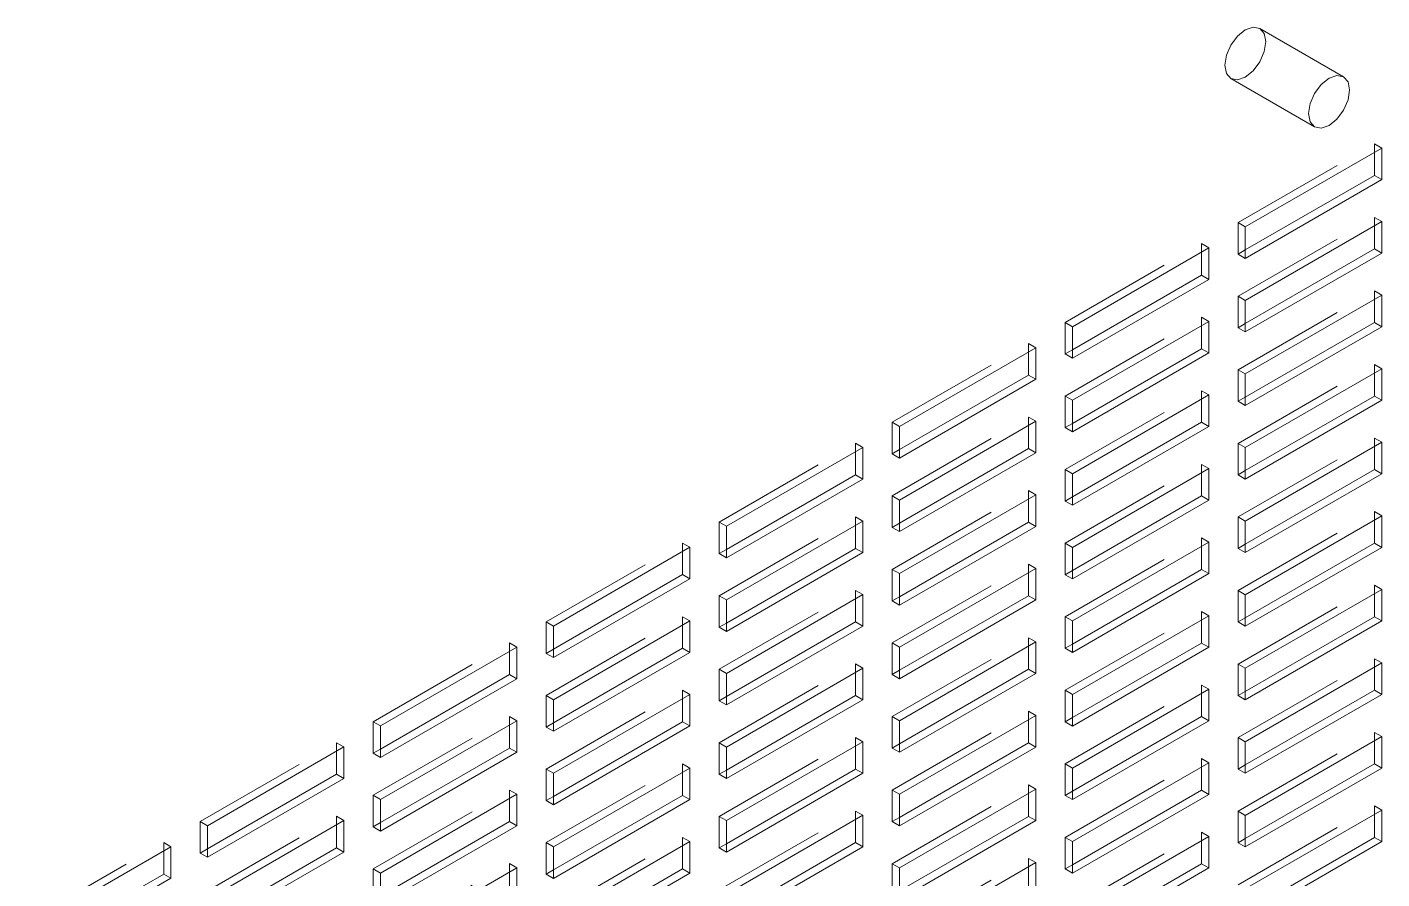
# Model space of a CAD drawing. Header units: millimetres. Extents: x 1 to 4201, y 2 to 2972.
# Drawn here: x 3214.6 to 3364.9, y 1667.2 to 1761.7 of the extents above; entities that cross this region are included whole.
import ezdxf

# ---------------------------------------------------------------- set-up
doc = ezdxf.new("R2010")
doc.units = ezdxf.units.MM
doc.header["$LTSCALE"] = 10
doc.linetypes.add('HIDDEN', pattern=[1.905, 1.27, -0.635])

msp = doc.modelspace()

# ---------------------------------------------------------------- linework, layer by layer
at = {"color": 7, "linetype": 'Continuous', "lineweight": 15}
for p, q in [((3360.663, 1756.217), (3351.369, 1761.582)), ((3348.155, 1756.015), (3357.449, 1750.65)), ((3349.762, 1739.552), (3364.915, 1748.299)), ((3364.915, 1748.299), (3364.915, 1744.799)), ((3364.106, 1747.832), (3364.106, 1745.266)), ((3364.106, 1745.266), (3349.762, 1736.985)), ((3364.915, 1744.799), (3364.106, 1745.266)), ((3364.915, 1744.799), (3349.762, 1736.052)), ((3349.762, 1731.386), (3364.915, 1740.134)), ((3349.762, 1736.052), (3349.762, 1739.552)), ((3364.106, 1739.667), (3364.106, 1737.101)), ((3364.915, 1740.134), (3364.915, 1736.634)), ((3330.569, 1728.472), (3345.722, 1737.219)), ((3344.913, 1736.753), (3344.913, 1734.186)), ((3345.722, 1737.219), (3345.722, 1733.72)), ((3364.106, 1737.101), (3349.762, 1728.82)), ((3364.915, 1736.634), (3349.762, 1727.887)), ((3364.915, 1736.634), (3364.106, 1737.101)), ((3344.913, 1734.186), (3330.569, 1725.905)), ((3345.722, 1733.72), (3330.569, 1724.972)), ((3345.722, 1733.72), (3344.913, 1734.186)), ((3349.762, 1723.221), (3364.915, 1731.968)), ((3364.915, 1731.968), (3364.915, 1728.469)), ((3349.762, 1727.887), (3349.762, 1731.386)), ((3364.106, 1731.502), (3364.106, 1728.935)), ((3330.569, 1720.306), (3345.722, 1729.054)), ((3344.913, 1728.587), (3344.913, 1726.021)), ((3345.722, 1729.054), (3345.722, 1725.554)), ((3364.106, 1728.935), (3349.762, 1720.654)), ((3364.915, 1728.469), (3364.106, 1728.935)), ((3330.569, 1724.972), (3330.569, 1728.472)), ((3364.915, 1728.469), (3349.762, 1719.721)), ((3311.376, 1717.392), (3326.529, 1726.139)), ((3325.721, 1725.673), (3325.721, 1723.106)), ((3326.529, 1726.139), (3326.529, 1722.64)), ((3344.913, 1726.021), (3330.569, 1717.74)), ((3345.722, 1725.554), (3344.913, 1726.021)), ((3345.722, 1725.554), (3330.569, 1716.807)), ((3325.721, 1723.106), (3311.376, 1714.826)), ((3326.529, 1722.64), (3311.376, 1713.893)), ((3326.529, 1722.64), (3325.721, 1723.106)), ((3349.762, 1715.055), (3364.915, 1723.803)), ((3349.762, 1719.721), (3349.762, 1723.221)), ((3364.106, 1723.336), (3364.106, 1720.77)), ((3364.915, 1723.803), (3364.915, 1720.303)), ((3330.569, 1712.141), (3345.722, 1720.888)), ((3330.569, 1716.807), (3330.569, 1720.306)), ((3344.913, 1720.422), (3344.913, 1717.855)), ((3345.722, 1720.888), (3345.722, 1717.389)), ((3364.106, 1720.77), (3349.762, 1712.489)), ((3364.915, 1720.303), (3349.762, 1711.556)), ((3364.915, 1720.303), (3364.106, 1720.77)), ((3311.376, 1709.227), (3326.529, 1717.974)), ((3311.376, 1713.893), (3311.376, 1717.392)), ((3325.721, 1717.507), (3325.721, 1714.941)), ((3326.529, 1717.974), (3326.529, 1714.474)), ((3344.913, 1717.855), (3330.569, 1709.575)), ((3345.722, 1717.389), (3330.569, 1708.642)), ((3345.722, 1717.389), (3344.913, 1717.855)), ((3292.184, 1706.312), (3307.336, 1715.059)), ((3307.336, 1715.059), (3307.336, 1711.56)), ((3349.762, 1706.89), (3364.915, 1715.637)), ((3349.762, 1711.556), (3349.762, 1715.055)), ((3364.106, 1715.171), (3364.106, 1712.604)), ((3364.915, 1715.637), (3364.915, 1712.138)), ((3306.528, 1714.593), (3306.528, 1712.027)), ((3325.721, 1714.941), (3311.376, 1706.66)), ((3326.529, 1714.474), (3311.376, 1705.727)), ((3326.529, 1714.474), (3325.721, 1714.941)), ((3330.569, 1703.976), (3345.722, 1712.723)), ((3330.569, 1708.642), (3330.569, 1712.141)), ((3344.913, 1712.256), (3344.913, 1709.69)), ((3345.722, 1712.723), (3345.722, 1709.223)), ((3364.106, 1712.604), (3349.762, 1704.324)), ((3364.915, 1712.138), (3349.762, 1703.391)), ((3364.915, 1712.138), (3364.106, 1712.604)), ((3306.528, 1712.027), (3292.184, 1703.746)), ((3307.336, 1711.56), (3292.184, 1702.813)), ((3307.336, 1711.56), (3306.528, 1712.027)), ((3311.376, 1701.061), (3326.529, 1709.808)), ((3311.376, 1705.727), (3311.376, 1709.227)), ((3325.721, 1709.342), (3325.721, 1706.776)), ((3326.529, 1709.808), (3326.529, 1706.309)), ((3344.913, 1709.69), (3330.569, 1701.409)), ((3345.722, 1709.223), (3330.569, 1700.476)), ((3345.722, 1709.223), (3344.913, 1709.69)), ((3292.184, 1698.147), (3307.336, 1706.894)), ((3292.184, 1702.813), (3292.184, 1706.312)), ((3306.528, 1706.428), (3306.528, 1703.861)), ((3307.336, 1706.894), (3307.336, 1703.395)), ((3325.721, 1706.776), (3311.376, 1698.495)), ((3326.529, 1706.309), (3311.376, 1697.562)), ((3326.529, 1706.309), (3325.721, 1706.776)), ((3349.762, 1698.725), (3364.915, 1707.472)), ((3349.762, 1703.391), (3349.762, 1706.89)), ((3364.106, 1707.005), (3364.106, 1704.439)), ((3364.915, 1707.472), (3364.915, 1703.972)), ((3330.569, 1695.81), (3345.722, 1704.557)), ((3345.722, 1704.557), (3345.722, 1701.058)), ((3272.991, 1695.232), (3288.143, 1703.98)), ((3287.335, 1703.513), (3287.335, 1700.947)), ((3288.143, 1703.98), (3288.143, 1700.48)), ((3306.528, 1703.861), (3292.184, 1695.58)), ((3307.336, 1703.395), (3292.184, 1694.647)), ((3307.336, 1703.395), (3306.528, 1703.861)), ((3330.569, 1700.476), (3330.569, 1703.976)), ((3344.913, 1704.091), (3344.913, 1701.525)), ((3364.106, 1704.439), (3349.762, 1696.158)), ((3364.915, 1703.972), (3349.762, 1695.225)), ((3364.915, 1703.972), (3364.106, 1704.439)), ((3311.376, 1692.896), (3326.529, 1701.643)), ((3326.529, 1701.643), (3326.529, 1698.144)), ((3344.913, 1701.525), (3330.569, 1693.244)), ((3345.722, 1701.058), (3344.913, 1701.525)), ((3287.335, 1700.947), (3272.991, 1692.666)), ((3288.143, 1700.48), (3272.991, 1691.733)), ((3288.143, 1700.48), (3287.335, 1700.947)), ((3311.376, 1697.562), (3311.376, 1701.061)), ((3325.721, 1701.177), (3325.721, 1698.61)), ((3345.722, 1701.058), (3330.569, 1692.311)), ((3292.184, 1689.981), (3307.336, 1698.729)), ((3307.336, 1698.729), (3307.336, 1695.229)), ((3325.721, 1698.61), (3311.376, 1690.329)), ((3326.529, 1698.144), (3325.721, 1698.61)), ((3349.762, 1690.559), (3364.915, 1699.306)), ((3349.762, 1695.225), (3349.762, 1698.725)), ((3364.106, 1698.84), (3364.106, 1696.274)), ((3364.915, 1699.306), (3364.915, 1695.807)), ((3292.184, 1694.647), (3292.184, 1698.147)), ((3306.528, 1698.262), (3306.528, 1695.696)), ((3326.529, 1698.144), (3311.376, 1689.396)), ((3272.991, 1687.067), (3288.143, 1695.814)), ((3288.143, 1695.814), (3288.143, 1692.315)), ((3306.528, 1695.696), (3292.184, 1687.415)), ((3307.336, 1695.229), (3306.528, 1695.696)), ((3330.569, 1687.645), (3345.722, 1696.392)), ((3330.569, 1692.311), (3330.569, 1695.81)), ((3344.913, 1695.926), (3344.913, 1693.359)), ((3345.722, 1696.392), (3345.722, 1692.893)), ((3364.106, 1696.274), (3349.762, 1687.993)), ((3364.915, 1695.807), (3349.762, 1687.06)), ((3364.915, 1695.807), (3364.106, 1696.274)), ((3272.991, 1691.733), (3272.991, 1695.232)), ((3287.335, 1695.348), (3287.335, 1692.781)), ((3307.336, 1695.229), (3292.184, 1686.482)), ((3253.798, 1684.153), (3268.95, 1692.9)), ((3268.95, 1692.9), (3268.95, 1689.4)), ((3287.335, 1692.781), (3272.991, 1684.501)), ((3288.143, 1692.315), (3287.335, 1692.781)), ((3311.376, 1684.73), (3326.529, 1693.478)), ((3311.376, 1689.396), (3311.376, 1692.896)), ((3325.721, 1693.011), (3325.721, 1690.445)), ((3326.529, 1693.478), (3326.529, 1689.978)), ((3344.913, 1693.359), (3330.569, 1685.078)), ((3345.722, 1692.893), (3330.569, 1684.145)), ((3345.722, 1692.893), (3344.913, 1693.359)), ((3268.142, 1692.433), (3268.142, 1689.867)), ((3288.143, 1692.315), (3272.991, 1683.568)), ((3349.762, 1682.394), (3364.915, 1691.141)), ((3364.915, 1691.141), (3364.915, 1687.642)), ((3268.142, 1689.867), (3253.798, 1681.586)), ((3268.95, 1689.4), (3268.142, 1689.867)), ((3292.184, 1681.816), (3307.336, 1690.563)), ((3292.184, 1686.482), (3292.184, 1689.981)), ((3306.528, 1690.097), (3306.528, 1687.53)), ((3307.336, 1690.563), (3307.336, 1687.064)), ((3325.721, 1690.445), (3311.376, 1682.164)), ((3326.529, 1689.978), (3311.376, 1681.231)), ((3326.529, 1689.978), (3325.721, 1690.445)), ((3349.762, 1687.06), (3349.762, 1690.559)), ((3364.106, 1690.675), (3364.106, 1688.108)), ((3268.95, 1689.4), (3253.798, 1680.653)), ((3330.569, 1679.479), (3345.722, 1688.227)), ((3345.722, 1688.227), (3345.722, 1684.727)), ((3364.106, 1688.108), (3349.762, 1679.827)), ((3364.915, 1687.642), (3364.106, 1688.108)), ((3272.991, 1678.902), (3288.143, 1687.649)), ((3272.991, 1683.568), (3272.991, 1687.067)), ((3287.335, 1687.182), (3287.335, 1684.616)), ((3288.143, 1687.649), (3288.143, 1684.149)), ((3306.528, 1687.53), (3292.184, 1679.25)), ((3307.336, 1687.064), (3292.184, 1678.317)), ((3307.336, 1687.064), (3306.528, 1687.53)), ((3330.569, 1684.145), (3330.569, 1687.645)), ((3344.913, 1687.76), (3344.913, 1685.194)), ((3364.915, 1687.642), (3349.762, 1678.894)), ((3311.376, 1676.565), (3326.529, 1685.312)), ((3326.529, 1685.312), (3326.529, 1681.813)), ((3344.913, 1685.194), (3330.569, 1676.913)), ((3345.722, 1684.727), (3344.913, 1685.194)), ((3253.798, 1675.987), (3268.95, 1684.734)), ((3253.798, 1680.653), (3253.798, 1684.153)), ((3268.142, 1684.268), (3268.142, 1681.701)), ((3268.95, 1684.734), (3268.95, 1681.235)), ((3287.335, 1684.616), (3272.991, 1676.335)), ((3288.143, 1684.149), (3272.991, 1675.402)), ((3288.143, 1684.149), (3287.335, 1684.616)), ((3311.376, 1681.231), (3311.376, 1684.73)), ((3325.721, 1684.846), (3325.721, 1682.279)), ((3345.722, 1684.727), (3330.569, 1675.98)), ((3292.184, 1673.651), (3307.336, 1682.398)), ((3307.336, 1682.398), (3307.336, 1678.898)), ((3325.721, 1682.279), (3311.376, 1673.999)), ((3326.529, 1681.813), (3325.721, 1682.279)), ((3349.762, 1674.228), (3364.915, 1682.976)), ((3349.762, 1678.894), (3349.762, 1682.394)), ((3364.106, 1682.509), (3364.106, 1679.943)), ((3364.915, 1682.976), (3364.915, 1679.476)), ((3234.605, 1673.073), (3249.757, 1681.82)), ((3248.949, 1681.353), (3248.949, 1678.787)), ((3249.757, 1681.82), (3249.757, 1678.321)), ((3268.142, 1681.701), (3253.798, 1673.421)), ((3268.95, 1681.235), (3253.798, 1672.488)), ((3268.95, 1681.235), (3268.142, 1681.701)), ((3292.184, 1678.317), (3292.184, 1681.816)), ((3306.528, 1681.931), (3306.528, 1679.365)), ((3326.529, 1681.813), (3311.376, 1673.066)), ((3272.991, 1670.736), (3288.143, 1679.483)), ((3287.335, 1679.017), (3287.335, 1676.45)), ((3288.143, 1679.483), (3288.143, 1675.984)), ((3306.528, 1679.365), (3292.184, 1671.084)), ((3307.336, 1678.898), (3306.528, 1679.365)), ((3330.569, 1671.314), (3345.722, 1680.061)), ((3330.569, 1675.98), (3330.569, 1679.479)), ((3344.913, 1679.595), (3344.913, 1677.028)), ((3345.722, 1680.061), (3345.722, 1676.562)), ((3364.106, 1679.943), (3349.762, 1671.662)), ((3364.915, 1679.476), (3349.762, 1670.729)), ((3364.915, 1679.476), (3364.106, 1679.943)), ((3248.949, 1678.787), (3234.605, 1670.506)), ((3249.757, 1678.321), (3234.605, 1669.573)), ((3249.757, 1678.321), (3248.949, 1678.787)), ((3272.991, 1675.402), (3272.991, 1678.902)), ((3307.336, 1678.898), (3292.184, 1670.151)), ((3253.798, 1667.822), (3268.95, 1676.569)), ((3253.798, 1672.488), (3253.798, 1675.987)), ((3268.142, 1676.102), (3268.142, 1673.536)), ((3268.95, 1676.569), (3268.95, 1673.07)), ((3287.335, 1676.45), (3272.991, 1668.17)), ((3288.143, 1675.984), (3272.991, 1667.237)), ((3288.143, 1675.984), (3287.335, 1676.45)), ((3311.376, 1668.4), (3326.529, 1677.147)), ((3311.376, 1673.066), (3311.376, 1676.565)), ((3325.721, 1676.68), (3325.721, 1674.114)), ((3326.529, 1677.147), (3326.529, 1673.647)), ((3344.913, 1677.028), (3330.569, 1668.748)), ((3345.722, 1676.562), (3330.569, 1667.815)), ((3345.722, 1676.562), (3344.913, 1677.028)), ((3349.762, 1666.063), (3364.915, 1674.81)), ((3364.915, 1674.81), (3364.915, 1671.311)), ((3234.605, 1664.907), (3249.757, 1673.655)), ((3234.605, 1669.573), (3234.605, 1673.073)), ((3248.949, 1673.188), (3248.949, 1670.622)), ((3249.757, 1673.655), (3249.757, 1670.155)), ((3268.142, 1673.536), (3253.798, 1665.255)), ((3268.95, 1673.07), (3253.798, 1664.322)), ((3268.95, 1673.07), (3268.142, 1673.536)), ((3292.184, 1665.485), (3307.336, 1674.232)), ((3292.184, 1670.151), (3292.184, 1673.651)), ((3306.528, 1673.766), (3306.528, 1671.199)), ((3307.336, 1674.232), (3307.336, 1670.733)), ((3325.721, 1674.114), (3311.376, 1665.833)), ((3326.529, 1673.647), (3311.376, 1664.9)), ((3326.529, 1673.647), (3325.721, 1674.114)), ((3349.762, 1670.729), (3349.762, 1674.228)), ((3364.106, 1674.344), (3364.106, 1671.777)), ((3330.569, 1663.149), (3345.722, 1671.896)), ((3345.722, 1671.896), (3345.722, 1668.396)), ((3364.106, 1671.777), (3349.762, 1663.497)), ((3364.915, 1671.311), (3364.106, 1671.777)), ((3215.412, 1661.993), (3230.564, 1670.74)), ((3229.756, 1670.274), (3229.756, 1667.707)), ((3230.564, 1670.74), (3230.564, 1667.241)), ((3248.949, 1670.622), (3234.605, 1662.341)), ((3249.757, 1670.155), (3234.605, 1661.408)), ((3249.757, 1670.155), (3248.949, 1670.622)), ((3272.991, 1662.571), (3288.143, 1671.318)), ((3272.991, 1667.237), (3272.991, 1670.736)), ((3287.335, 1670.851), (3287.335, 1668.285)), ((3288.143, 1671.318), (3288.143, 1667.819)), ((3306.528, 1671.199), (3292.184, 1662.919)), ((3307.336, 1670.733), (3292.184, 1661.986)), ((3307.336, 1670.733), (3306.528, 1671.199)), ((3330.569, 1667.815), (3330.569, 1671.314)), ((3344.913, 1671.429), (3344.913, 1668.863)), ((3364.915, 1671.311), (3349.762, 1662.564)), ((3311.376, 1660.234), (3326.529, 1668.981)), ((3325.721, 1668.515), (3325.721, 1665.948)), ((3326.529, 1668.981), (3326.529, 1665.482)), ((3344.913, 1668.863), (3330.569, 1660.582)), ((3345.722, 1668.396), (3344.913, 1668.863)), ((3229.756, 1667.707), (3215.412, 1659.427)), ((3230.564, 1667.241), (3215.412, 1658.493)), ((3230.564, 1667.241), (3229.756, 1667.707)), ((3253.798, 1659.656), (3268.95, 1668.404)), ((3253.798, 1664.322), (3253.798, 1667.822)), ((3268.142, 1667.937), (3268.142, 1665.371)), ((3268.95, 1668.404), (3268.95, 1664.904)), ((3287.335, 1668.285), (3272.991, 1660.004)), ((3288.143, 1667.819), (3272.991, 1659.071)), ((3288.143, 1667.819), (3287.335, 1668.285)), ((3311.376, 1664.9), (3311.376, 1668.4)), ((3345.722, 1668.396), (3330.569, 1659.649))]:
    msp.add_line(p, q, dxfattribs=at)
at = {"color": 7, "linetype": 'HIDDEN', "lineweight": 0}
for p, q in [((3348.954, 1740.018), (3364.106, 1748.765)), ((3364.915, 1748.299), (3364.106, 1748.765)), ((3364.106, 1748.765), (3364.106, 1747.832)), ((3348.954, 1731.853), (3364.106, 1740.6)), ((3364.915, 1740.134), (3364.106, 1740.6)), ((3364.106, 1740.6), (3364.106, 1739.667)), ((3348.954, 1736.519), (3348.954, 1740.018)), ((3349.762, 1739.552), (3348.954, 1740.018)), ((3329.761, 1728.938), (3344.913, 1737.686)), ((3345.722, 1737.219), (3344.913, 1737.686)), ((3344.913, 1737.686), (3344.913, 1736.753)), ((3349.762, 1736.985), (3348.954, 1736.519)), ((3349.762, 1736.052), (3348.954, 1736.519)), ((3348.954, 1723.687), (3364.106, 1732.435)), ((3349.762, 1731.386), (3348.954, 1731.853)), ((3348.954, 1728.353), (3348.954, 1731.853)), ((3364.915, 1731.968), (3364.106, 1732.435)), ((3364.106, 1732.435), (3364.106, 1731.502)), ((3329.761, 1720.773), (3344.913, 1729.52)), ((3330.569, 1728.472), (3329.761, 1728.938)), ((3329.761, 1725.439), (3329.761, 1728.938)), ((3345.722, 1729.054), (3344.913, 1729.52)), ((3344.913, 1729.52), (3344.913, 1728.587)), ((3349.762, 1728.82), (3348.954, 1728.353)), ((3349.762, 1727.887), (3348.954, 1728.353)), ((3310.568, 1717.859), (3325.721, 1726.606)), ((3326.529, 1726.139), (3325.721, 1726.606)), ((3325.721, 1726.606), (3325.721, 1725.673)), ((3330.569, 1725.905), (3329.761, 1725.439)), ((3330.569, 1724.972), (3329.761, 1725.439)), ((3348.954, 1715.522), (3364.106, 1724.269)), ((3364.915, 1723.803), (3364.106, 1724.269)), ((3364.106, 1724.269), (3364.106, 1723.336)), ((3348.954, 1720.188), (3348.954, 1723.687)), ((3349.762, 1723.221), (3348.954, 1723.687)), ((3329.761, 1712.608), (3344.913, 1721.355)), ((3345.722, 1720.888), (3344.913, 1721.355)), ((3344.913, 1721.355), (3344.913, 1720.422)), ((3330.569, 1720.306), (3329.761, 1720.773)), ((3329.761, 1717.274), (3329.761, 1720.773)), ((3349.762, 1720.654), (3348.954, 1720.188)), ((3349.762, 1719.721), (3348.954, 1720.188)), ((3310.568, 1709.693), (3325.721, 1718.44)), ((3326.529, 1717.974), (3325.721, 1718.44)), ((3325.721, 1718.44), (3325.721, 1717.507)), ((3310.568, 1714.359), (3310.568, 1717.859)), ((3311.376, 1717.392), (3310.568, 1717.859)), ((3330.569, 1717.74), (3329.761, 1717.274)), ((3330.569, 1716.807), (3329.761, 1717.274)), ((3291.375, 1706.779), (3306.528, 1715.526)), ((3307.336, 1715.059), (3306.528, 1715.526)), ((3306.528, 1715.526), (3306.528, 1714.593)), ((3348.954, 1707.357), (3364.106, 1716.104)), ((3349.762, 1715.055), (3348.954, 1715.522)), ((3348.954, 1712.023), (3348.954, 1715.522)), ((3364.915, 1715.637), (3364.106, 1716.104)), ((3364.106, 1716.104), (3364.106, 1715.171)), ((3311.376, 1714.826), (3310.568, 1714.359)), ((3311.376, 1713.893), (3310.568, 1714.359)), ((3329.761, 1704.442), (3344.913, 1713.189)), ((3330.569, 1712.141), (3329.761, 1712.608)), ((3329.761, 1709.108), (3329.761, 1712.608)), ((3345.722, 1712.723), (3344.913, 1713.189)), ((3344.913, 1713.189), (3344.913, 1712.256)), ((3349.762, 1712.489), (3348.954, 1712.023)), ((3349.762, 1711.556), (3348.954, 1712.023)), ((3310.568, 1701.528), (3325.721, 1710.275)), ((3311.376, 1709.227), (3310.568, 1709.693)), ((3310.568, 1706.194), (3310.568, 1709.693)), ((3326.529, 1709.808), (3325.721, 1710.275)), ((3325.721, 1710.275), (3325.721, 1709.342)), ((3330.569, 1709.575), (3329.761, 1709.108)), ((3330.569, 1708.642), (3329.761, 1709.108)), ((3348.954, 1699.191), (3364.106, 1707.938)), ((3364.915, 1707.472), (3364.106, 1707.938)), ((3364.106, 1707.938), (3364.106, 1707.005)), ((3291.375, 1698.613), (3306.528, 1707.361)), ((3291.375, 1703.279), (3291.375, 1706.779)), ((3292.184, 1706.312), (3291.375, 1706.779)), ((3307.336, 1706.894), (3306.528, 1707.361)), ((3306.528, 1707.361), (3306.528, 1706.428)), ((3311.376, 1706.66), (3310.568, 1706.194)), ((3311.376, 1705.727), (3310.568, 1706.194)), ((3349.762, 1706.89), (3348.954, 1707.357)), ((3348.954, 1703.857), (3348.954, 1707.357)), ((3329.761, 1696.277), (3344.913, 1705.024)), ((3345.722, 1704.557), (3344.913, 1705.024)), ((3344.913, 1705.024), (3344.913, 1704.091)), ((3272.182, 1695.699), (3287.335, 1704.446)), ((3288.143, 1703.98), (3287.335, 1704.446)), ((3287.335, 1704.446), (3287.335, 1703.513)), ((3292.184, 1703.746), (3291.375, 1703.279)), ((3292.184, 1702.813), (3291.375, 1703.279)), ((3330.569, 1703.976), (3329.761, 1704.442)), ((3329.761, 1700.943), (3329.761, 1704.442)), ((3349.762, 1704.324), (3348.954, 1703.857)), ((3349.762, 1703.391), (3348.954, 1703.857)), ((3310.568, 1693.362), (3325.721, 1702.11)), ((3310.568, 1698.028), (3310.568, 1701.528)), ((3311.376, 1701.061), (3310.568, 1701.528)), ((3326.529, 1701.643), (3325.721, 1702.11)), ((3325.721, 1702.11), (3325.721, 1701.177)), ((3330.569, 1701.409), (3329.761, 1700.943)), ((3330.569, 1700.476), (3329.761, 1700.943)), ((3291.375, 1690.448), (3306.528, 1699.195)), ((3292.184, 1698.147), (3291.375, 1698.613)), ((3291.375, 1695.114), (3291.375, 1698.613)), ((3307.336, 1698.729), (3306.528, 1699.195)), ((3306.528, 1699.195), (3306.528, 1698.262)), ((3348.954, 1691.026), (3364.106, 1699.773)), ((3348.954, 1695.692), (3348.954, 1699.191)), ((3349.762, 1698.725), (3348.954, 1699.191)), ((3364.915, 1699.306), (3364.106, 1699.773)), ((3364.106, 1699.773), (3364.106, 1698.84)), ((3311.376, 1698.495), (3310.568, 1698.028)), ((3311.376, 1697.562), (3310.568, 1698.028)), ((3272.182, 1687.534), (3287.335, 1696.281)), ((3272.991, 1695.232), (3272.182, 1695.699)), ((3272.182, 1692.199), (3272.182, 1695.699)), ((3288.143, 1695.814), (3287.335, 1696.281)), ((3287.335, 1696.281), (3287.335, 1695.348)), ((3292.184, 1695.58), (3291.375, 1695.114)), ((3329.761, 1688.111), (3344.913, 1696.859)), ((3330.569, 1695.81), (3329.761, 1696.277)), ((3329.761, 1692.777), (3329.761, 1696.277)), ((3345.722, 1696.392), (3344.913, 1696.859)), ((3344.913, 1696.859), (3344.913, 1695.926)), ((3349.762, 1696.158), (3348.954, 1695.692)), ((3349.762, 1695.225), (3348.954, 1695.692)), ((3292.184, 1694.647), (3291.375, 1695.114)), ((3252.99, 1684.619), (3268.142, 1693.366)), ((3268.95, 1692.9), (3268.142, 1693.366)), ((3268.142, 1693.366), (3268.142, 1692.433)), ((3272.991, 1692.666), (3272.182, 1692.199)), ((3310.568, 1685.197), (3325.721, 1693.944)), ((3310.568, 1689.863), (3310.568, 1693.362)), ((3311.376, 1692.896), (3310.568, 1693.362)), ((3326.529, 1693.478), (3325.721, 1693.944)), ((3325.721, 1693.944), (3325.721, 1693.011)), ((3330.569, 1693.244), (3329.761, 1692.777)), ((3330.569, 1692.311), (3329.761, 1692.777)), ((3272.991, 1691.733), (3272.182, 1692.199)), ((3291.375, 1682.283), (3306.528, 1691.03)), ((3307.336, 1690.563), (3306.528, 1691.03)), ((3306.528, 1691.03), (3306.528, 1690.097)), ((3348.954, 1682.86), (3364.106, 1691.608)), ((3349.762, 1690.559), (3348.954, 1691.026)), ((3348.954, 1687.526), (3348.954, 1691.026)), ((3364.915, 1691.141), (3364.106, 1691.608)), ((3364.106, 1691.608), (3364.106, 1690.675)), ((3291.375, 1686.948), (3291.375, 1690.448)), ((3292.184, 1689.981), (3291.375, 1690.448)), ((3311.376, 1690.329), (3310.568, 1689.863)), ((3311.376, 1689.396), (3310.568, 1689.863)), ((3272.182, 1679.368), (3287.335, 1688.115)), ((3288.143, 1687.649), (3287.335, 1688.115)), ((3287.335, 1688.115), (3287.335, 1687.182)), ((3329.761, 1679.946), (3344.913, 1688.693)), ((3330.569, 1687.645), (3329.761, 1688.111)), ((3329.761, 1684.612), (3329.761, 1688.111)), ((3345.722, 1688.227), (3344.913, 1688.693)), ((3344.913, 1688.693), (3344.913, 1687.76)), ((3349.762, 1687.993), (3348.954, 1687.526)), ((3272.991, 1687.067), (3272.182, 1687.534)), ((3272.182, 1684.034), (3272.182, 1687.534)), ((3292.184, 1687.415), (3291.375, 1686.948)), ((3292.184, 1686.482), (3291.375, 1686.948)), ((3349.762, 1687.06), (3348.954, 1687.526)), ((3252.99, 1676.454), (3268.142, 1685.201)), ((3268.95, 1684.734), (3268.142, 1685.201)), ((3268.142, 1685.201), (3268.142, 1684.268)), ((3310.568, 1677.032), (3325.721, 1685.779)), ((3311.376, 1684.73), (3310.568, 1685.197)), ((3310.568, 1681.697), (3310.568, 1685.197)), ((3326.529, 1685.312), (3325.721, 1685.779)), ((3325.721, 1685.779), (3325.721, 1684.846)), ((3330.569, 1685.078), (3329.761, 1684.612)), ((3252.99, 1681.12), (3252.99, 1684.619)), ((3253.798, 1684.153), (3252.99, 1684.619)), ((3272.991, 1684.501), (3272.182, 1684.034)), ((3272.991, 1683.568), (3272.182, 1684.034)), ((3330.569, 1684.145), (3329.761, 1684.612)), ((3233.797, 1673.539), (3248.949, 1682.286)), ((3249.757, 1681.82), (3248.949, 1682.286)), ((3248.949, 1682.286), (3248.949, 1681.353)), ((3291.375, 1674.117), (3306.528, 1682.864)), ((3291.375, 1678.783), (3291.375, 1682.283)), ((3292.184, 1681.816), (3291.375, 1682.283)), ((3307.336, 1682.398), (3306.528, 1682.864)), ((3306.528, 1682.864), (3306.528, 1681.931)), ((3311.376, 1682.164), (3310.568, 1681.697)), ((3348.954, 1674.695), (3364.106, 1683.442)), ((3348.954, 1679.361), (3348.954, 1682.86)), ((3349.762, 1682.394), (3348.954, 1682.86)), ((3364.915, 1682.976), (3364.106, 1683.442)), ((3364.106, 1683.442), (3364.106, 1682.509)), ((3253.798, 1681.586), (3252.99, 1681.12)), ((3253.798, 1680.653), (3252.99, 1681.12)), ((3311.376, 1681.231), (3310.568, 1681.697)), ((3329.761, 1671.781), (3344.913, 1680.528)), ((3345.722, 1680.061), (3344.913, 1680.528)), ((3344.913, 1680.528), (3344.913, 1679.595)), ((3272.182, 1671.203), (3287.335, 1679.95)), ((3272.991, 1678.902), (3272.182, 1679.368)), ((3272.182, 1675.869), (3272.182, 1679.368)), ((3288.143, 1679.483), (3287.335, 1679.95)), ((3287.335, 1679.95), (3287.335, 1679.017)), ((3292.184, 1679.25), (3291.375, 1678.783)), ((3329.761, 1676.446), (3329.761, 1679.946)), ((3330.569, 1679.479), (3329.761, 1679.946)), ((3349.762, 1679.827), (3348.954, 1679.361)), ((3349.762, 1678.894), (3348.954, 1679.361)), ((3292.184, 1678.317), (3291.375, 1678.783)), ((3310.568, 1668.866), (3325.721, 1677.613)), ((3326.529, 1677.147), (3325.721, 1677.613)), ((3325.721, 1677.613), (3325.721, 1676.68)), ((3252.99, 1668.288), (3268.142, 1677.036)), ((3253.798, 1675.987), (3252.99, 1676.454)), ((3252.99, 1672.954), (3252.99, 1676.454)), ((3268.95, 1676.569), (3268.142, 1677.036)), ((3268.142, 1677.036), (3268.142, 1676.102)), ((3272.991, 1676.335), (3272.182, 1675.869)), ((3311.376, 1676.565), (3310.568, 1677.032)), ((3310.568, 1673.532), (3310.568, 1677.032)), ((3330.569, 1676.913), (3329.761, 1676.446)), ((3330.569, 1675.98), (3329.761, 1676.446)), ((3272.991, 1675.402), (3272.182, 1675.869)), ((3291.375, 1665.952), (3306.528, 1674.699)), ((3307.336, 1674.232), (3306.528, 1674.699)), ((3306.528, 1674.699), (3306.528, 1673.766)), ((3348.954, 1666.53), (3364.106, 1675.277)), ((3348.954, 1671.195), (3348.954, 1674.695)), ((3349.762, 1674.228), (3348.954, 1674.695)), ((3364.915, 1674.81), (3364.106, 1675.277)), ((3364.106, 1675.277), (3364.106, 1674.344)), ((3233.797, 1665.374), (3248.949, 1674.121)), ((3234.605, 1673.073), (3233.797, 1673.539)), ((3233.797, 1670.04), (3233.797, 1673.539)), ((3249.757, 1673.655), (3248.949, 1674.121)), ((3248.949, 1674.121), (3248.949, 1673.188)), ((3253.798, 1673.421), (3252.99, 1672.954)), ((3292.184, 1673.651), (3291.375, 1674.117)), ((3291.375, 1670.618), (3291.375, 1674.117)), ((3311.376, 1673.999), (3310.568, 1673.532)), ((3311.376, 1673.066), (3310.568, 1673.532)), ((3253.798, 1672.488), (3252.99, 1672.954)), ((3272.182, 1663.037), (3287.335, 1671.785)), ((3288.143, 1671.318), (3287.335, 1671.785)), ((3287.335, 1671.785), (3287.335, 1670.851)), ((3329.761, 1663.615), (3344.913, 1672.362)), ((3329.761, 1668.281), (3329.761, 1671.781)), ((3330.569, 1671.314), (3329.761, 1671.781)), ((3345.722, 1671.896), (3344.913, 1672.362)), ((3344.913, 1672.362), (3344.913, 1671.429)), ((3349.762, 1671.662), (3348.954, 1671.195)), ((3214.604, 1662.459), (3229.756, 1671.207)), ((3230.564, 1670.74), (3229.756, 1671.207)), ((3229.756, 1671.207), (3229.756, 1670.274)), ((3234.605, 1670.506), (3233.797, 1670.04)), ((3234.605, 1669.573), (3233.797, 1670.04)), ((3272.182, 1667.703), (3272.182, 1671.203)), ((3272.991, 1670.736), (3272.182, 1671.203)), ((3292.184, 1671.084), (3291.375, 1670.618)), ((3292.184, 1670.151), (3291.375, 1670.618)), ((3349.762, 1670.729), (3348.954, 1671.195)), ((3252.99, 1660.123), (3268.142, 1668.87)), ((3268.95, 1668.404), (3268.142, 1668.87)), ((3268.142, 1668.87), (3268.142, 1667.937)), ((3310.568, 1660.701), (3325.721, 1669.448)), ((3311.376, 1668.4), (3310.568, 1668.866)), ((3310.568, 1665.367), (3310.568, 1668.866)), ((3326.529, 1668.981), (3325.721, 1669.448)), ((3325.721, 1669.448), (3325.721, 1668.515)), ((3330.569, 1668.748), (3329.761, 1668.281)), ((3253.798, 1667.822), (3252.99, 1668.288)), ((3252.99, 1664.789), (3252.99, 1668.288)), ((3272.991, 1668.17), (3272.182, 1667.703)), ((3272.991, 1667.237), (3272.182, 1667.703)), ((3330.569, 1667.815), (3329.761, 1668.281))]:
    msp.add_line(p, q, dxfattribs=at)
at = {"color": 7, "linetype": 'Continuous', "lineweight": 15, "flags": 128}
for points in [[(3347.489, 1757.487), (3347.662, 1758.591), (3348.155, 1759.727), (3348.892, 1760.721), (3349.762, 1761.423), (3350.632, 1761.726), (3351.369, 1761.582)], [(3348.155, 1756.015), (3348.155, 1756.015), (3347.662, 1756.582), (3347.489, 1757.487)], [(3356.783, 1752.122), (3356.956, 1753.226), (3357.448, 1754.362), (3358.186, 1755.356), (3359.056, 1756.058), (3359.925, 1756.361), (3360.663, 1756.217), (3361.155, 1755.65), (3361.328, 1754.746), (3361.155, 1753.642), (3360.663, 1752.506), (3359.925, 1751.511), (3359.056, 1750.809), (3358.186, 1750.507), (3357.448, 1750.65), (3356.956, 1751.217), (3356.783, 1752.122)]]:
    msp.add_lwpolyline(points, dxfattribs=at)
at = {"color": 7, "linetype": 'HIDDEN', "lineweight": 0, "flags": 128}
msp.add_lwpolyline([(3351.369, 1761.582), (3351.369, 1761.582), (3351.862, 1761.015), (3352.035, 1760.111), (3351.862, 1759.007), (3351.369, 1757.871), (3350.632, 1756.876), (3349.762, 1756.174), (3348.892, 1755.872), (3348.155, 1756.015)], dxfattribs=at)

doc.saveas('drawing.dxf')
